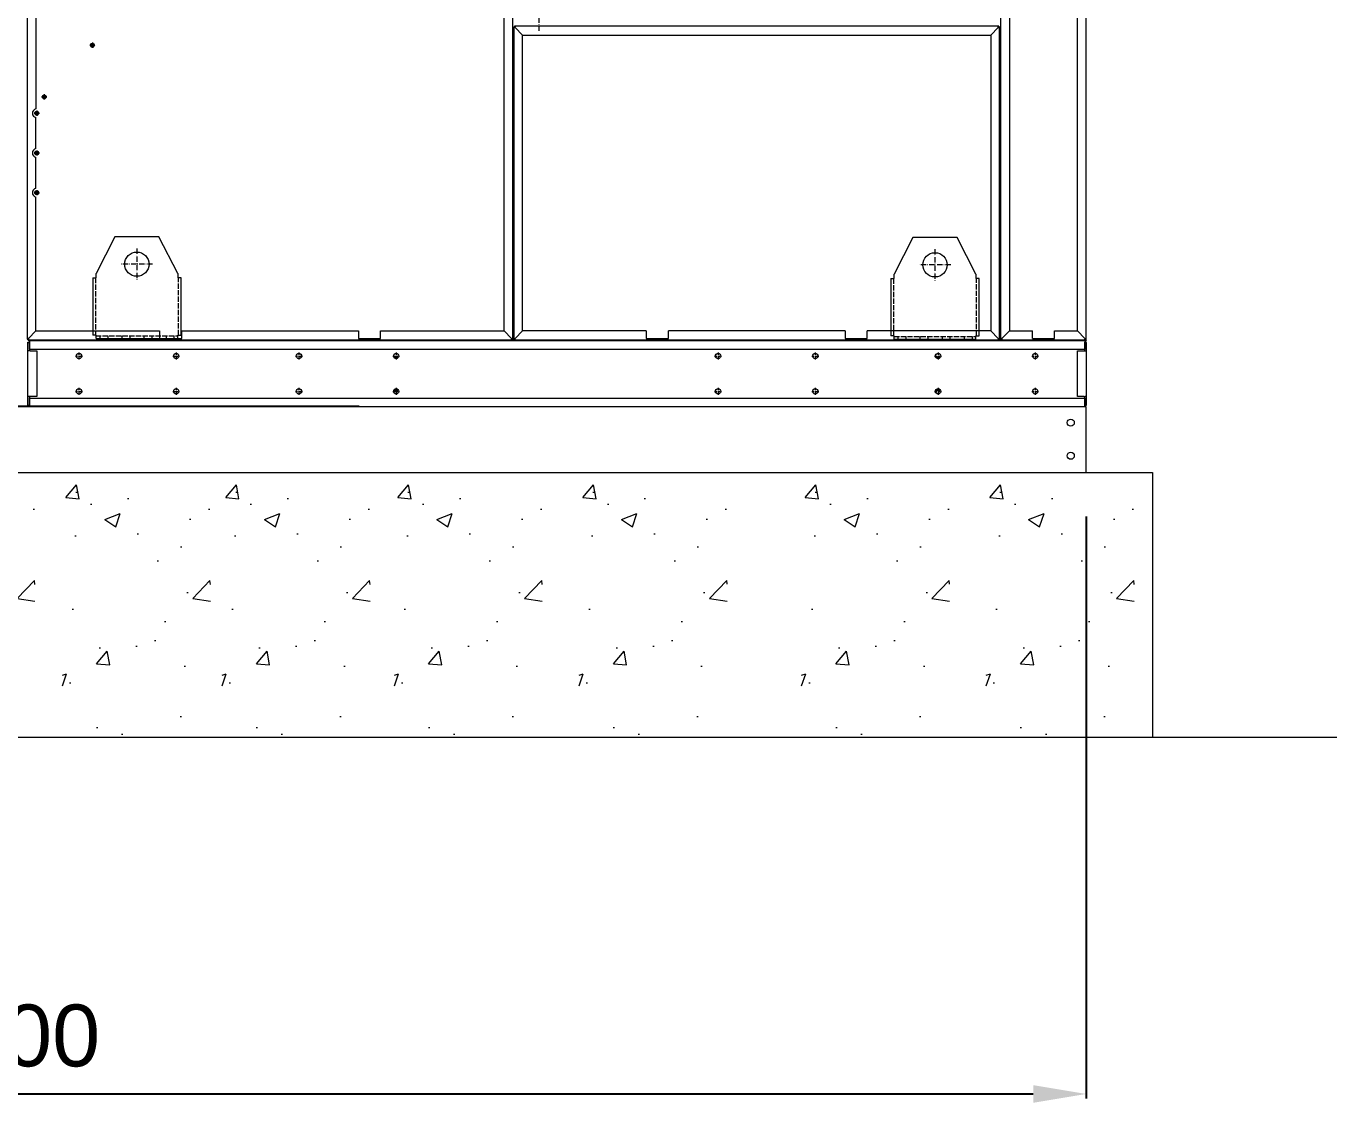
# Model space of a CAD drawing. Header units: millimetres. Extents: x 17797 to 47204, y 13896 to 34691.
# Drawn here: x 30890 to 33857, y 19903 to 22341 of the extents above; entities that cross this region are included whole.
import ezdxf

# ---------------------------------------------------------------- set-up
doc = ezdxf.new("R2010")
doc.units = ezdxf.units.MM
doc.linetypes.add('DASHDOT', pattern=[18.5, 12, -3, 0.5, -3])
doc.linetypes.add('DASHED', pattern=[15, 12, -3])
doc.layers.add('냉각탑_기초', color=23, linetype='Continuous')
doc.styles.get("Standard").update_dxf_attribs({"font": 'arial.ttf'})
doc.dimstyles.new('1.40', dxfattribs={"dimscale": 20, "dimtxt": 1.5, "dimasz": 1, "dimexe": 0.5, "dimexo": 0.5, "dimgap": 0.5, "dimtad": 1, "dimdec": 0, "dimzin": 0, "dimdsep": 46, "dimtxsty": 'Standard', "dimcen": 0, "dimclrd": 2, "dimclre": 2, "dimclrt": 3, "dimadec": 0, "dimazin": 0, "dimtfac": 1, "dimtdec": 0, "dimtmove": 0, "dimatfit": 0, "dimfxl": 1, "dimtolj": 1, "dimtzin": 0, "dimlwd": -1, "dimlwe": -1, "dimarcsym": 0})

# ---------------------------------------------------------------- blocks, each defined once
blk = doc.blocks.new('*D105')
at = {"color": 2, "transparency": 16777216}
for p, q in [((28390.2, 21230.6), (28390.2, 19912.8)), ((33290.2, 21230.6), (33290.2, 19912.8)), ((28510.2, 19922.8), (33170.2, 19922.8))]:
    blk.add_line(p, q, dxfattribs=at)
for points in [[(28510.2, 19942.8), (28510.2, 19902.8), (28390.2, 19922.8)], [(33170.2, 19942.8), (33170.2, 19902.8), (33290.2, 19922.8)]]:
    blk.add_solid(points, dxfattribs=at)
at = {"layer": 'Defpoints', "color": 0, "transparency": 16777216}
for p in [(28390.2, 21330.6), (33290.2, 21330.6), (33290.2, 19922.8)]:
    blk.add_point(p, dxfattribs=at)
at = {"color": 3, "lineweight": 5, "transparency": 16777216, "insert": (30840.2, 20054.3), "char_height": 140, "attachment_point": 5}
blk.add_mtext('\\A1;4900', dxfattribs=at)
blk = doc.blocks.new('457536')
at = {"color": 7, "lineweight": 5}
for p, q in [((114592.520962, 89152.297332), (114550.020962, 89069.297332)), ((114692.520962, 89152.297332), (114592.520962, 89152.297332)), ((114735.020962, 89069.297332), (114692.520962, 89152.297332)), ((114542.520962, 89059.297332), (114542.520962, 88929.797332)), ((114742.520962, 88929.797332), (114742.520962, 89059.297332)), ((114550.020962, 88922.297332), (114735.020962, 88922.297332))]:
    blk.add_line(p, q, dxfattribs=at)
at = {"color": 7, "linetype": 'DASHDOT', "lineweight": 5}
for p, q in [((114642.520962, 89126.047332), (114642.520962, 89054.547332)), ((114678.270962, 89090.297332), (114606.770962, 89090.297332))]:
    blk.add_line(p, q, dxfattribs=at)
at = {"color": 7, "lineweight": 5, "ltscale": 0.09375}
for p, q in [((114542.520962, 89059.297332), (114550.020962, 89059.297332)), ((114742.520962, 89059.297332), (114735.020962, 89059.297332)), ((114550.020962, 88929.797332), (114542.520962, 88929.797332)), ((114550.020962, 88922.297332), (114550.020962, 88929.797332)), ((114735.020962, 88929.797332), (114742.520962, 88929.797332)), ((114735.020962, 88922.297332), (114735.020962, 88929.797332))]:
    blk.add_line(p, q, dxfattribs=at)
at = {"color": 7, "linetype": 'DASHED', "lineweight": 5}
for p, q in [((114548.520962, 89059.297332), (114548.520962, 88929.797332)), ((114736.520962, 88929.797332), (114736.520962, 89059.297332)), ((114550.020962, 88928.297332), (114735.020962, 88928.297332))]:
    blk.add_line(p, q, dxfattribs=at)
at = {"color": 7, "lineweight": 5, "ltscale": 0.125}
for p, q in [((114550.020962, 89059.297332), (114550.020962, 89069.297332)), ((114735.020962, 89069.297332), (114735.020962, 89059.297332))]:
    blk.add_line(p, q, dxfattribs=at)
at = {"color": 7, "linetype": 'DASHED', "lineweight": 5, "ltscale": 0.075}
for p, q in [((114558.520962, 88928.297332), (114558.520962, 88922.297332)), ((114576.520962, 88928.297332), (114576.520962, 88922.297332)), ((114608.520962, 88928.297332), (114608.520962, 88922.297332)), ((114626.520962, 88928.297332), (114626.520962, 88922.297332)), ((114658.520962, 88928.297332), (114658.520962, 88922.297332)), ((114676.520962, 88928.297332), (114676.520962, 88922.297332)), ((114708.520962, 88928.297332), (114708.520962, 88922.297332)), ((114726.520962, 88928.297332), (114726.520962, 88922.297332))]:
    blk.add_line(p, q, dxfattribs=at)
at = {"color": 7, "lineweight": 5}
blk.add_circle((114642.520962, 89090.297332), 27.5, dxfattribs=at)
blk = doc.blocks.new('1')
at = {"color": 7, "lineweight": 20}
for p, q in [((30892.2, 24675.8), (30892.2, 21634)), ((31992.2, 21634), (31992.2, 24675.8)), ((33096.2, 24675.8), (33096.2, 21634)), ((33290.2, 21634), (33290.2, 24675.8)), ((31972.2, 21650.9), (31972.2, 24650.3)), ((30912.2, 24469.9), (30912.2, 22153.7)), ((33116.2, 24311.2), (33116.2, 21650.9)), ((33270.2, 21650.9), (33270.2, 23641)), ((31994.2, 22337.8), (31994.2, 21634)), ((33091.1, 22340.9), (31997.3, 22340.9)), ((32014.2, 22320.9), (31997.3, 22337.8)), ((31997.3, 22337.8), (32014.2, 22320.9)), ((32014.2, 21650.9), (32014.2, 22320.9)), ((32014.2, 22320.9), (33074.2, 22320.9)), ((33091.1, 22337.8), (33074.2, 22320.9)), ((33074.2, 22320.9), (33091.1, 22337.8)), ((33074.2, 22320.9), (33074.2, 21650.9)), ((33094.2, 21634), (33094.2, 22337.8)), ((30912.2, 22063.7), (30912.2, 22134.1)), ((30912.2, 21973.7), (30912.2, 22044.1)), ((30912.2, 21650.9), (30912.2, 21954.1)), ((30895.3, 21634), (30912.2, 21650.9)), ((30912.2, 21650.9), (30895.3, 21634)), ((30912.2, 21650.9), (31192.2, 21650.9)), ((31192.2, 21634), (31242.2, 21634)), ((31242.2, 21650.9), (31642.2, 21650.9)), ((31642.2, 21634), (31692.2, 21634)), ((31692.2, 21650.9), (31972.2, 21650.9)), ((31989.1, 21634), (31972.2, 21650.9)), ((31997.3, 21634), (32014.2, 21650.9)), ((32014.2, 21650.9), (31997.3, 21634)), ((32294.2, 21650.9), (32014.2, 21650.9)), ((32294.2, 21634), (32344.2, 21634)), ((32744.2, 21650.9), (32344.2, 21650.9)), ((32744.2, 21634), (32794.2, 21634)), ((33074.2, 21650.9), (32794.2, 21650.9)), ((33074.2, 21650.9), (33091.1, 21634)), ((33091.1, 21634), (33074.2, 21650.9)), ((33116.2, 21650.9), (33099.3, 21634)), ((33116.2, 21650.9), (33168.2, 21650.9)), ((33168.2, 21634), (33218.2, 21634)), ((33218.2, 21650.9), (33270.2, 21650.9)), ((33270.2, 21650.9), (33287.1, 21634)), ((33287.1, 21634), (33270.2, 21650.9)), ((30894.2, 21502.1), (30894.2, 21605.7)), ((30895.3, 21630.9), (31989.1, 21630.9)), ((30897, 21630.5), (33290.2, 21630.5)), ((30897.7, 21628.9), (33286.7, 21628.9)), ((33286.7, 21608.9), (30897.7, 21608.9)), ((30914.2, 21605.7), (30914.2, 21502.1)), ((31997.3, 21630.9), (33091.1, 21630.9)), ((33099.3, 21630.9), (33287.1, 21630.9)), ((33270.2, 21502.1), (33270.2, 21605.7)), ((33290.2, 21605.7), (33290.2, 21502.1)), ((30897.7, 21498.9), (33286.7, 21498.9)), ((33286.7, 21478.9), (30897.7, 21478.9))]:
    blk.add_line(p, q, dxfattribs=at)
at = {"color": 7, "linetype": 'DASHDOT', "lineweight": 20}
blk.add_line((32051, 22360.6), (32051, 22328.1), dxfattribs=at)
at = {"color": 7, "lineweight": 20, "ltscale": 0.0375}
for p, q in [((31994.2, 22339.3), (31994.2, 22337.8)), ((31997.3, 22340.9), (31995.8, 22340.9)), ((31995.8, 22337.8), (31995.8, 22339.3)), ((31995.8, 22339.3), (31997.3, 22339.3)), ((33092.6, 22340.9), (33091.1, 22340.9)), ((33091.1, 22339.3), (33092.6, 22339.3)), ((33092.6, 22339.3), (33092.6, 22337.8)), ((33094.2, 22337.8), (33094.2, 22339.3)), ((30892.2, 21634), (30892.2, 21632.5)), ((30893.8, 21632.5), (30893.8, 21634)), ((30895.3, 21634), (30893.8, 21634)), ((30895.3, 21632.5), (30893.8, 21632.5)), ((30894.2, 21632.5), (30894.2, 21634)), ((30895.3, 21634), (30895.3, 21632.5)), ((31989.1, 21634), (31990.6, 21634)), ((31990.6, 21632.5), (31989.1, 21632.5)), ((31990.6, 21634), (31990.6, 21632.5)), ((31992.2, 21632.5), (31992.2, 21634)), ((31994.2, 21634), (31994.2, 21632.5)), ((31995.8, 21632.5), (31995.8, 21634)), ((31997.3, 21632.5), (31995.8, 21632.5)), ((33092.6, 21632.5), (33091.1, 21632.5)), ((33092.6, 21634), (33092.6, 21632.5)), ((33094.2, 21632.5), (33094.2, 21634)), ((33096.2, 21634), (33096.2, 21632.5)), ((33097.8, 21632.5), (33097.8, 21634)), ((33099.3, 21634), (33097.8, 21634)), ((33099.3, 21632.5), (33097.8, 21632.5)), ((33099.3, 21634), (33099.3, 21632.5)), ((33287.1, 21634), (33288.6, 21634)), ((33288.6, 21632.5), (33287.1, 21632.5)), ((33288.6, 21634), (33288.6, 21632.5)), ((33290.2, 21632.5), (33290.2, 21634)), ((30893.8, 21630.9), (30895.3, 21630.9)), ((31989.1, 21630.9), (31990.6, 21630.9)), ((31995.8, 21630.9), (31997.3, 21630.9)), ((33091.1, 21630.9), (33092.6, 21630.9)), ((33097.8, 21630.9), (33099.3, 21630.9)), ((33287.1, 21630.9), (33288.6, 21630.9))]:
    blk.add_line(p, q, dxfattribs=at)
at = {"color": 7, "lineweight": 20, "ltscale": 0.04}
for p, q in [((31994.2, 22339.3), (31995.8, 22339.3)), ((31995.8, 22340.9), (31995.8, 22339.3)), ((31997.3, 22340.9), (31997.3, 22339.3)), ((33092.6, 22340.9), (33092.6, 22339.3)), ((33094.2, 22339.3), (33092.6, 22339.3)), ((30892.2, 21634), (30893.8, 21634)), ((30892.2, 21632.5), (30893.8, 21632.5)), ((30893.8, 21630.9), (30893.8, 21632.5)), ((30895.3, 21630.9), (30895.3, 21632.5)), ((31989.1, 21630.9), (31989.1, 21632.5)), ((31992.2, 21634), (31990.6, 21634)), ((31990.6, 21630.9), (31990.6, 21632.5)), ((31992.2, 21632.5), (31990.6, 21632.5)), ((31994.2, 21634), (31995.8, 21634)), ((31994.2, 21632.5), (31995.8, 21632.5)), ((31995.8, 21630.9), (31995.8, 21632.5)), ((31997.3, 21630.9), (31997.3, 21632.5)), ((33094.2, 21634), (33092.6, 21634)), ((33094.2, 21632.5), (33092.6, 21632.5)), ((33092.6, 21630.9), (33092.6, 21632.5)), ((33096.2, 21634), (33097.8, 21634)), ((33096.2, 21632.5), (33097.8, 21632.5)), ((33097.8, 21630.9), (33097.8, 21632.5)), ((33099.3, 21630.9), (33099.3, 21632.5)), ((33287.1, 21630.9), (33287.1, 21632.5)), ((33290.2, 21634), (33288.6, 21634)), ((33290.2, 21632.5), (33288.6, 21632.5)), ((33288.6, 21630.9), (33288.6, 21632.5)), ((33290.2, 21630.5), (33290.2, 21628.9))]:
    blk.add_line(p, q, dxfattribs=at)
at = {"color": 7, "lineweight": 20, "ltscale": 0.011313}
for p, q in [((31994.2, 22337.8), (31994.7, 22337.8)), ((33091.1, 22340.9), (33091.1, 22340.5)), ((33094.2, 22337.8), (33093.8, 22337.8)), ((33091.1, 21630.9), (33091.1, 21631.4))]:
    blk.add_line(p, q, dxfattribs=at)
at = {"color": 7, "lineweight": 20, "ltscale": 0.0775}
for p, q in [((31997.3, 22337.8), (31994.2, 22337.8)), ((33091.1, 22337.8), (33091.1, 22340.9)), ((33091.1, 22337.8), (33094.2, 22337.8)), ((31989.1, 21634), (31989.1, 21630.9)), ((33091.1, 21634), (33091.1, 21630.9)), ((33287.1, 21634), (33287.1, 21630.9))]:
    blk.add_line(p, q, dxfattribs=at)
at = {"color": 7, "linetype": 'DASHDOT', "lineweight": 20, "ltscale": 0.292502}
for p, q in [((31034.2, 22297.9), (31045.9, 22297.9)), ((30908.3, 22143.9), (30920, 22143.9)), ((30908.3, 22053.9), (30920, 22053.9)), ((30908.3, 21963.9), (30920, 21963.9))]:
    blk.add_line(p, q, dxfattribs=at)
at = {"color": 7, "linetype": 'DASHDOT', "lineweight": 20, "ltscale": 0.195001}
for p, q in [((31036.1, 22297.9), (31043.9, 22297.9)), ((30927, 22180.9), (30934.8, 22180.9)), ((30914.1, 22147.9), (30914.1, 22140.1)), ((30910.3, 22054), (30918.1, 22054))]:
    blk.add_line(p, q, dxfattribs=at)
at = {"color": 7, "linetype": 'DASHDOT', "lineweight": 20, "ltscale": 0.2925}
for p, q in [((31040, 22303.8), (31040, 22292.1)), ((30930.9, 22186.8), (30930.9, 22175.1)), ((30914.1, 22149.8), (30914.1, 22138.1)), ((30914.1, 22059.8), (30914.1, 22048.1)), ((30914.1, 21969.8), (30914.1, 21958.1))]:
    blk.add_line(p, q, dxfattribs=at)
at = {"color": 7, "linetype": 'DASHDOT', "lineweight": 20, "ltscale": 0.195}
for p, q in [((31040, 22301.8), (31040, 22294)), ((30930.9, 22184.8), (30930.9, 22177)), ((30914.2, 22057.9), (30914.2, 22050.1)), ((30914.2, 21967.9), (30914.2, 21960.1))]:
    blk.add_line(p, q, dxfattribs=at)
at = {"color": 7, "lineweight": 20, "ltscale": 0.1}
blk.add_line((31994.2, 22305.2), (31992.2, 22308.6), dxfattribs=at)
at = {"color": 7, "linetype": 'DASHDOT', "lineweight": 20, "ltscale": 0.292499}
blk.add_line((30925.1, 22180.9), (30936.8, 22180.9), dxfattribs=at)
at = {"color": 7, "linetype": 'DASHDOT', "lineweight": 20, "ltscale": 0.194998}
for p, q in [((30910.2, 22144), (30918, 22144)), ((30910.3, 21964), (30918.1, 21964))]:
    blk.add_line(p, q, dxfattribs=at)
at = {"color": 7, "lineweight": 20, "ltscale": 0.05}
for p, q in [((31994.2, 21935.5), (31992.2, 21935.5)), ((33096.2, 21935.5), (33094.2, 21935.5)), ((33094.2, 21935.5), (33096.2, 21935.5)), ((33096.2, 21915.5), (33094.2, 21915.5)), ((31992.2, 21825.5), (31994.2, 21825.5)), ((33094.2, 21825.5), (33096.2, 21825.5)), ((31992.2, 21805.5), (31994.2, 21805.5)), ((33094.2, 21805.5), (33096.2, 21805.5)), ((33094.2, 21650.5), (33096.2, 21650.5))]:
    blk.add_line(p, q, dxfattribs=at)
at = {"color": 7, "lineweight": 20, "ltscale": 0.049994}
for p, q in [((31994.2, 21915.5), (31992.2, 21915.5)), ((33096.2, 21785.5), (33094.2, 21785.5))]:
    blk.add_line(p, q, dxfattribs=at)
at = {"color": 7, "lineweight": 20, "ltscale": 0.4225}
for p, q in [((31192.2, 21650.9), (31192.2, 21634)), ((31242.2, 21634), (31242.2, 21650.9)), ((31642.2, 21650.9), (31642.2, 21634)), ((31692.2, 21634), (31692.2, 21650.9)), ((32294.2, 21650.9), (32294.2, 21634)), ((32344.2, 21634), (32344.2, 21650.9)), ((32744.2, 21650.9), (32744.2, 21634)), ((32794.2, 21634), (32794.2, 21650.9)), ((33168.2, 21634), (33168.2, 21650.9)), ((33218.2, 21634), (33218.2, 21650.9))]:
    blk.add_line(p, q, dxfattribs=at)
at = {"color": 7, "lineweight": 20, "ltscale": 0.0225}
for p, q in [((30894.2, 21624.8), (30894.2, 21625.7)), ((30894.2, 21624.8), (30894.2, 21625.7)), ((30897.4, 21624.8), (30897.4, 21625.7)), ((33287, 21624.8), (33287, 21625.7)), ((33290.2, 21624.8), (33290.2, 21625.7)), ((30894.2, 21483), (30894.2, 21482.1)), ((30894.2, 21483), (30894.2, 21482.1)), ((30897.4, 21483), (30897.4, 21482.1)), ((33287, 21483), (33287, 21482.1)), ((33290.2, 21483), (33290.2, 21482.1))]:
    blk.add_line(p, q, dxfattribs=at)
at = {"color": 7, "lineweight": 20, "ltscale": 0.08}
for p, q in [((30894.2, 21625.7), (30897.4, 21625.7)), ((30894.2, 21624.8), (30897.4, 21624.8)), ((33290.2, 21625.7), (33287, 21625.7)), ((33290.2, 21624.8), (33287, 21624.8)), ((30894.2, 21502.1), (30897.4, 21502.1)), ((33290.2, 21502.1), (33287, 21502.1)), ((30894.2, 21483), (30897.4, 21483)), ((30894.2, 21482.1), (30897.4, 21482.1)), ((33290.2, 21483), (33287, 21483)), ((33290.2, 21482.1), (33287, 21482.1))]:
    blk.add_line(p, q, dxfattribs=at)
at = {"color": 7, "lineweight": 20, "ltscale": 0.4775}
for p, q in [((30894.2, 21605.7), (30894.2, 21624.8)), ((30897.4, 21624.8), (30897.4, 21605.7)), ((33287, 21605.7), (33287, 21624.8)), ((33290.2, 21624.8), (33290.2, 21605.7)), ((30894.2, 21483), (30894.2, 21502.1)), ((30897.4, 21502.1), (30897.4, 21483)), ((33287, 21483), (33287, 21502.1)), ((33290.2, 21502.1), (33290.2, 21483))]:
    blk.add_line(p, q, dxfattribs=at)
at = {"color": 7, "lineweight": 20, "ltscale": 0.01003}
for p, q in [((30894.2, 21605.7), (30894.6, 21605.7)), ((33290.2, 21605.7), (33289.8, 21605.7))]:
    blk.add_line(p, q, dxfattribs=at)
at = {"color": 7, "lineweight": 20, "ltscale": 0.13}
for p, q in [((30899.4, 21605.7), (30894.2, 21605.7)), ((30897.7, 21628.9), (30897.7, 21623.7)), ((33285, 21605.7), (33290.2, 21605.7)), ((33286.7, 21628.9), (33286.7, 21623.7)), ((30899.4, 21502.1), (30894.2, 21502.1)), ((30897.7, 21478.9), (30897.7, 21484.1)), ((33285, 21502.1), (33290.2, 21502.1)), ((33286.7, 21478.9), (33286.7, 21484.1))]:
    blk.add_line(p, q, dxfattribs=at)
at = {"color": 7, "lineweight": 20, "ltscale": 0.017501}
blk.add_line((30897, 21628.9), (30897.7, 21628.9), dxfattribs=at)
at = {"color": 7, "lineweight": 20, "ltscale": 0.0075}
for p, q in [((30897.7, 21625.7), (30897.4, 21625.7)), ((30897.7, 21482.1), (30897.4, 21482.1))]:
    blk.add_line(p, q, dxfattribs=at)
at = {"color": 7, "lineweight": 20, "ltscale": 0.37}
for p, q in [((30897.7, 21608.9), (30897.7, 21623.7)), ((30899.4, 21605.7), (30914.2, 21605.7)), ((33270.2, 21605.7), (33285, 21605.7)), ((33286.7, 21623.7), (33286.7, 21608.9)), ((30897.7, 21484.1), (30897.7, 21498.9)), ((30914.2, 21502.1), (30899.4, 21502.1)), ((33285, 21502.1), (33270.2, 21502.1)), ((33286.7, 21498.9), (33286.7, 21484.1))]:
    blk.add_line(p, q, dxfattribs=at)
at = {"color": 7, "lineweight": 20, "ltscale": 0.010007}
for p, q in [((31491.2, 21630.5), (31491.2, 21630.9)), ((31744.2, 21630.5), (31744.2, 21630.9)), ((32938.2, 21630.5), (32938.2, 21630.9)), ((33191.2, 21630.5), (33191.2, 21630.9))]:
    blk.add_line(p, q, dxfattribs=at)
at = {"color": 7, "lineweight": 20, "ltscale": 0.087499}
blk.add_line((33286.7, 21628.9), (33290.2, 21628.9), dxfattribs=at)
at = {"color": 7, "lineweight": 20, "ltscale": 0.007482}
for p, q in [((33286.7, 21625.7), (33287, 21625.7)), ((33286.7, 21482.1), (33287, 21482.1))]:
    blk.add_line(p, q, dxfattribs=at)
at = {"color": 7, "linetype": 'DASHDOT', "lineweight": 20, "ltscale": 0.389999}
for p, q in [((31001.9, 21593.9), (31017.5, 21593.9)), ((31221.9, 21593.9), (31237.5, 21593.9)), ((31499.9, 21593.9), (31515.5, 21593.9)), ((31001.9, 21513.9), (31017.5, 21513.9)), ((31221.9, 21513.9), (31237.5, 21513.9)), ((31499.9, 21513.9), (31515.5, 21513.9))]:
    blk.add_line(p, q, dxfattribs=at)
at = {"color": 7, "linetype": 'DASHDOT', "lineweight": 20, "ltscale": 0.39}
for p, q in [((31009.7, 21601.7), (31009.7, 21586.1)), ((31229.7, 21601.7), (31229.7, 21586.1)), ((31507.7, 21601.7), (31507.7, 21586.1)), ((31727.7, 21601.7), (31727.7, 21586.1)), ((32456.7, 21601.7), (32456.7, 21586.1)), ((32676.7, 21601.7), (32676.7, 21586.1)), ((32954.7, 21601.7), (32954.7, 21586.1)), ((33174.7, 21601.7), (33174.7, 21586.1)), ((31009.7, 21521.7), (31009.7, 21506.1)), ((31229.7, 21521.7), (31229.7, 21506.1)), ((31507.7, 21521.7), (31507.7, 21506.1)), ((31727.7, 21521.7), (31727.7, 21506.1)), ((32456.7, 21521.7), (32456.7, 21506.1)), ((32676.7, 21521.7), (32676.7, 21506.1)), ((32954.7, 21521.7), (32954.7, 21506.1)), ((33174.7, 21521.7), (33174.7, 21506.1))]:
    blk.add_line(p, q, dxfattribs=at)
at = {"color": 7, "linetype": 'DASHDOT', "lineweight": 20, "ltscale": 0.389996}
for p, q in [((31719.9, 21593.9), (31735.5, 21593.9)), ((32448.9, 21593.9), (32464.5, 21593.9)), ((32668.9, 21593.9), (32684.5, 21593.9)), ((32946.9, 21593.9), (32962.5, 21593.9)), ((33166.9, 21593.9), (33182.5, 21593.9)), ((31719.9, 21513.9), (31735.5, 21513.9)), ((32448.9, 21513.9), (32464.5, 21513.9)), ((32668.9, 21513.9), (32684.5, 21513.9)), ((32946.9, 21513.9), (32962.5, 21513.9)), ((33166.9, 21513.9), (33182.5, 21513.9))]:
    blk.add_line(p, q, dxfattribs=at)
at = {"color": 7, "lineweight": 20, "ltscale": 0.272691}
for p, q in [((31733.2, 21591.4), (31722.3, 21591.4)), ((32960.2, 21591.4), (32949.3, 21591.4))]:
    blk.add_line(p, q, dxfattribs=at)
at = {"color": 7, "lineweight": 20, "ltscale": 0.272744}
for p, q in [((31722.3, 21516.4), (31733.2, 21516.4)), ((32949.3, 21516.4), (32960.2, 21516.4))]:
    blk.add_line(p, q, dxfattribs=at)
at = {"color": 0, "lineweight": 20}
for p, q in [((33290.2, 21478.9), (28390.2, 21478.9)), ((33290.2, 21330.6), (33290.2, 21478.9))]:
    blk.add_line(p, q, dxfattribs=at)
at = {"color": 7, "lineweight": 20, "ltscale": 0.280701}
blk.add_line((31644.2, 21480.6), (28734.2, 21480.6), dxfattribs=at)
at = {"lineweight": 5}
blk.add_line((28390.2, 21330.6), (33290.2, 21330.6), dxfattribs=at)
at = {"color": 7, "lineweight": 20}
for centre, radius in [((31040, 22297.9), 4.5), ((31040, 22297.9), 3), ((30930.9, 22180.9), 4.5), ((30930.9, 22180.9), 3), ((30914.1, 22143.9), 4.5), ((30914.1, 22144), 3), ((30914.1, 22053.9), 4.5), ((30914.2, 22054), 3), ((30914.1, 21963.9), 4.5), ((30914.2, 21964), 3), ((31009.7, 21593.9), 6), ((31229.7, 21593.9), 6), ((31507.7, 21593.9), 6), ((31727.7, 21593.9), 6), ((32456.7, 21593.9), 6), ((32676.7, 21593.9), 6), ((32954.7, 21593.9), 6), ((33174.7, 21593.9), 6), ((31009.7, 21513.9), 6), ((31229.7, 21513.9), 6), ((31507.7, 21513.9), 6), ((31727.7, 21513.9), 6), ((32456.7, 21513.9), 6), ((32676.7, 21513.9), 6), ((32954.7, 21513.9), 6), ((33174.7, 21513.9), 6)]:
    blk.add_circle(centre, radius, dxfattribs=at)
at = {"lineweight": 20}
for centre in [(33255.2, 21443.1), (33255.2, 21368.1)]:
    blk.add_circle(centre, 8, dxfattribs=at)
at = {"color": 7, "lineweight": 20}
for centre, radius, start, end in [((30914.1, 22143.9), 10, 100.9528, 259.0472), ((30914.1, 22053.9), 10, 100.9528, 259.0472), ((30914.1, 21963.9), 10, 100.9528, 259.0472), ((30897, 21631.7), 2.8, 196.6008, 270), ((30897, 21631.7), 1.2, 221.8083, 270), ((33285, 21623.7), 5.2, 22.62, 70.9179), ((31475.4, 21484.1), 5.2, 269.7376, 270), ((31540, 21484.1), 5.2, 270, 270.2624), ((31760, 21484.1), 5.2, 270, 270.2624), ((32922.4, 21484.1), 5.2, 269.7376, 270), ((32987, 21484.1), 5.2, 270, 270.2624), ((33142.4, 21484.1), 5.2, 269.7376, 270), ((33207, 21484.1), 5.2, 270, 270.2624)]:
    blk.add_arc(centre, radius, start, end, dxfattribs=at)
at = {"color": 0, "lineweight": 20}
for p in [(-83501.8, -67288.3), (-81694.8, -67289.8)]:
    blk.add_blockref('457536', p, dxfattribs=at)

msp = doc.modelspace()

# ---------------------------------------------------------------- hatches: boundary and pattern name
at = {"layer": '냉각탑_기초', "lineweight": 20, "ltscale": 30}
h = msp.add_hatch(dxfattribs=at)
h.set_pattern_fill('AR-CONC', color=256, scale=50, style=0)
h.set_pattern_definition([(50, (15981.44, 4789.25), (358.63, -31.376), [37.5, -412.5]), (355, (15981.44, 4789.25), (-69.3757, 376.096), [30, -330]), (100.4514, (16011.33, 4786.64), (289.2547, 344.72), [31.87, -350.571]), (46.1842, (15981.44, 4889.25), (533.6205, -82.7595), [56.25, -618.75]), (96.6356, (16025.9, 4882.35), (467.331, 487.059), [47.805, -525.856]), (351.1842, (15981.44, 4889.25), (467.331, 487.059), [45, -495]), (21, (16031.44, 4864.25), (298.4535, -201.3094), [37.5, -412.5]), (326, (16031.44, 4864.25), (121.6577, 362.575), [30, -330]), (71.4514, (16056.3, 4847.47), (420.1113, 161.265), [31.87, -350.571]), (37.5, (15981.44, 4789.25), (6.0799, 166.4469), [0, -326, 0, -335, 0, -331.25]), (7.5, (15981.44, 4789.25), (131.5348, 197.2059), [0, -191, 0, -318.5, 0, -126.25]), (327.5, (15869.94, 4789.25), (266.9112, -11.2774), [0, -125, 0, -390, 0, -517.5]), (317.5, (15819.94, 4789.25), (291.593, 50.0525), [0, -162.5, 0, -259, 0, -367.5])])
h.paths.add_polyline_path([(30910, 21330.6), (30575, 21330.6), (30575, 20730.6), (30910, 20730.6)])
h = msp.add_hatch(dxfattribs=at)
h.set_pattern_fill('AR-CONC', color=256, scale=50, style=0)
h.set_pattern_definition([(50, (16378.53, 4789.25), (358.63, -31.376), [37.5, -412.5]), (355, (16378.53, 4789.25), (-69.3757, 376.096), [30, -330]), (100.4514, (16408.4, 4786.64), (289.2547, 344.72), [31.87, -350.571]), (46.1842, (16378.53, 4889.25), (533.6205, -82.7595), [56.25, -618.75]), (96.6356, (16423, 4882.35), (467.331, 487.059), [47.805, -525.856]), (351.1842, (16378.53, 4889.25), (467.331, 487.059), [45, -495]), (21, (16428.53, 4864.25), (298.4535, -201.3094), [37.5, -412.5]), (326, (16428.53, 4864.25), (121.6577, 362.575), [30, -330]), (71.4514, (16453.4, 4847.47), (420.1113, 161.265), [31.87, -350.571]), (37.5, (16378.53, 4789.25), (6.0799, 166.4469), [0, -326, 0, -335, 0, -331.25]), (7.5, (16378.53, 4789.25), (131.5348, 197.2059), [0, -191, 0, -318.5, 0, -126.25]), (327.5, (16267.03, 4789.25), (266.9112, -11.2774), [0, -125, 0, -390, 0, -517.5]), (317.5, (16217.03, 4789.25), (291.593, 50.0525), [0, -162.5, 0, -259, 0, -367.5])])
h.paths.add_polyline_path([(31307.1, 21330.6), (30972.1, 21330.6), (30972.1, 20730.6), (31307.1, 20730.6)])
h = msp.add_hatch(dxfattribs=at)
h.set_pattern_fill('AR-CONC', color=256, scale=50, style=0)
h.set_pattern_definition([(50, (16740.17, 4789.25), (358.63, -31.376), [37.5, -412.5]), (355, (16740.17, 4789.25), (-69.3757, 376.096), [30, -330]), (100.4514, (16770.05, 4786.64), (289.2547, 344.72), [31.87, -350.571]), (46.1842, (16740.17, 4889.25), (533.6205, -82.7595), [56.25, -618.75]), (96.6356, (16784.63, 4882.35), (467.331, 487.059), [47.805, -525.856]), (351.1842, (16740.17, 4889.25), (467.331, 487.059), [45, -495]), (21, (16790.17, 4864.25), (298.4535, -201.3094), [37.5, -412.5]), (326, (16790.17, 4864.25), (121.6577, 362.575), [30, -330]), (71.4514, (16815.04, 4847.47), (420.1113, 161.265), [31.87, -350.571]), (37.5, (16740.17, 4789.25), (6.0799, 166.4469), [0, -326, 0, -335, 0, -331.25]), (7.5, (16740.17, 4789.25), (131.5348, 197.2059), [0, -191, 0, -318.5, 0, -126.25]), (327.5, (16628.67, 4789.25), (266.9112, -11.2774), [0, -125, 0, -390, 0, -517.5]), (317.5, (16578.67, 4789.25), (291.593, 50.0525), [0, -162.5, 0, -259, 0, -367.5])])
h.paths.add_polyline_path([(31668.7, 21330.6), (31333.7, 21330.6), (31333.7, 20730.6), (31668.7, 20730.6)])
h = msp.add_hatch(dxfattribs=at)
h.set_pattern_fill('AR-CONC', color=256, scale=50, style=0)
h.set_pattern_definition([(50, (17130.16, 4789.25), (358.63, -31.376), [37.5, -412.5]), (355, (17130.16, 4789.25), (-69.3757, 376.096), [30, -330]), (100.4514, (17160.05, 4786.64), (289.2547, 344.72), [31.87, -350.571]), (46.1842, (17130.16, 4889.25), (533.6205, -82.7595), [56.25, -618.75]), (96.6356, (17174.63, 4882.35), (467.331, 487.059), [47.805, -525.856]), (351.1842, (17130.16, 4889.25), (467.331, 487.059), [45, -495]), (21, (17180.16, 4864.25), (298.4535, -201.3094), [37.5, -412.5]), (326, (17180.16, 4864.25), (121.6577, 362.575), [30, -330]), (71.4514, (17205.03, 4847.47), (420.1113, 161.265), [31.87, -350.571]), (37.5, (17130.16, 4789.25), (6.0799, 166.4469), [0, -326, 0, -335, 0, -331.25]), (7.5, (17130.16, 4789.25), (131.5348, 197.2059), [0, -191, 0, -318.5, 0, -126.25]), (327.5, (17018.66, 4789.25), (266.9112, -11.2774), [0, -125, 0, -390, 0, -517.5]), (317.5, (16968.66, 4789.25), (291.593, 50.0525), [0, -162.5, 0, -259, 0, -367.5])])
h.paths.add_polyline_path([(32058.7, 21330.6), (31723.7, 21330.6), (31723.7, 20730.6), (32058.7, 20730.6)])
h = msp.add_hatch(dxfattribs=at)
h.set_pattern_fill('AR-CONC', color=256, scale=50, style=0)
h.set_pattern_definition([(50, (17548.67, 4789.25), (358.63, -31.376), [37.5, -412.5]), (355, (17548.67, 4789.25), (-69.3757, 376.096), [30, -330]), (100.4514, (17578.55, 4786.64), (289.2547, 344.72), [31.87, -350.571]), (46.1842, (17548.67, 4889.25), (533.6205, -82.7595), [56.25, -618.75]), (96.6356, (17593.14, 4882.35), (467.331, 487.059), [47.805, -525.856]), (351.1842, (17548.67, 4889.25), (467.331, 487.059), [45, -495]), (21, (17598.67, 4864.25), (298.4535, -201.3094), [37.5, -412.5]), (326, (17598.67, 4864.25), (121.6577, 362.575), [30, -330]), (71.4514, (17623.54, 4847.47), (420.1113, 161.265), [31.87, -350.571]), (37.5, (17548.67, 4789.25), (6.0799, 166.4469), [0, -326, 0, -335, 0, -331.25]), (7.5, (17548.67, 4789.25), (131.5348, 197.2059), [0, -191, 0, -318.5, 0, -126.25]), (327.5, (17437.17, 4789.25), (266.9112, -11.2774), [0, -125, 0, -390, 0, -517.5]), (317.5, (17387.17, 4789.25), (291.593, 50.0525), [0, -162.5, 0, -259, 0, -367.5])])
h.paths.add_polyline_path([(32477.2, 21330.6), (32142.2, 21330.6), (32142.2, 20730.6), (32477.2, 20730.6)])
h = msp.add_hatch(dxfattribs=at)
h.set_pattern_fill('AR-CONC', color=256, scale=50, style=0)
h.set_pattern_definition([(50, (18052.42, 4789.25), (358.63, -31.376), [37.5, -412.5]), (355, (18052.42, 4789.25), (-69.3757, 376.096), [30, -330]), (100.4514, (18082.3, 4786.64), (289.2547, 344.72), [31.87, -350.571]), (46.1842, (18052.42, 4889.25), (533.6205, -82.7595), [56.25, -618.75]), (96.6356, (18096.9, 4882.35), (467.331, 487.059), [47.805, -525.856]), (351.1842, (18052.4, 4889.25), (467.331, 487.059), [45, -495]), (21, (18102.42, 4864.25), (298.4535, -201.3094), [37.5, -412.5]), (326, (18102.42, 4864.25), (121.6577, 362.575), [30, -330]), (71.4514, (18127.3, 4847.47), (420.1113, 161.265), [31.87, -350.571]), (37.5, (18052.42, 4789.25), (6.0799, 166.4469), [0, -326, 0, -335, 0, -331.25]), (7.5, (18052.42, 4789.25), (131.5348, 197.2059), [0, -191, 0, -318.5, 0, -126.25]), (327.5, (17940.92, 4789.25), (266.9112, -11.2774), [0, -125, 0, -390, 0, -517.5]), (317.5, (17890.92, 4789.25), (291.593, 50.0525), [0, -162.5, 0, -259, 0, -367.5])])
h.paths.add_polyline_path([(32980.9, 21330.6), (32645.9, 21330.6), (32645.9, 20730.6), (32980.9, 20730.6)])
h = msp.add_hatch(dxfattribs=at)
h.set_pattern_fill('AR-CONC', color=256, scale=50, style=0)
h.set_pattern_definition([(50, (18470.34, 4789.25), (358.63, -31.376), [37.5, -412.5]), (355, (18470.34, 4789.25), (-69.3757, 376.096), [30, -330]), (100.4514, (18500.22, 4786.64), (289.2547, 344.72), [31.87, -350.571]), (46.1842, (18470.34, 4889.25), (533.6205, -82.7595), [56.25, -618.75]), (96.6356, (18514.8, 4882.35), (467.331, 487.059), [47.805, -525.856]), (351.1842, (18470.34, 4889.25), (467.331, 487.059), [45, -495]), (21, (18520.34, 4864.25), (298.4535, -201.3094), [37.5, -412.5]), (326, (18520.34, 4864.25), (121.6577, 362.575), [30, -330]), (71.4514, (18545.2, 4847.47), (420.1113, 161.265), [31.87, -350.571]), (37.5, (18470.34, 4789.25), (6.0799, 166.4469), [0, -326, 0, -335, 0, -331.25]), (7.5, (18470.34, 4789.25), (131.5348, 197.2059), [0, -191, 0, -318.5, 0, -126.25]), (327.5, (18358.84, 4789.25), (266.9112, -11.2774), [0, -125, 0, -390, 0, -517.5]), (317.5, (18308.84, 4789.25), (291.593, 50.0525), [0, -162.5, 0, -259, 0, -367.5])])
h.paths.add_polyline_path([(33398.9, 21330.6), (33063.9, 21330.6), (33063.9, 20730.6), (33398.9, 20730.6)])

# ---------------------------------------------------------------- linework, layer by layer
msp.add_line((27783.1, 20730.6), (33857.5, 20730.6), dxfattribs=at)
msp.add_lwpolyline([(28240.2, 20730.6), (28240.2, 21330.6), (33440.2, 21330.6), (33440.2, 20730.6)], dxfattribs=at)

# ---------------------------------------------------------------- block references
msp.add_blockref('1', (0, 0))

# ---------------------------------------------------------------- dimensions: what is measured, and where the dimension line sits
at = {"lineweight": 5}
dim = msp.add_linear_dim(base=(33290.2, 19922.8), p1=(28390.2, 21330.6), p2=(33290.2, 21330.6), dimstyle='1.40', override={"dimtxt": 7, "dimasz": 6, "dimexo": 5, "dimgap": 3}, dxfattribs=at)
dim.commit()
dim.dimension.update_dxf_attribs({"geometry": '*D105', "text_midpoint": (30840.2, 20054.3)})

doc.saveas('drawing.dxf')
